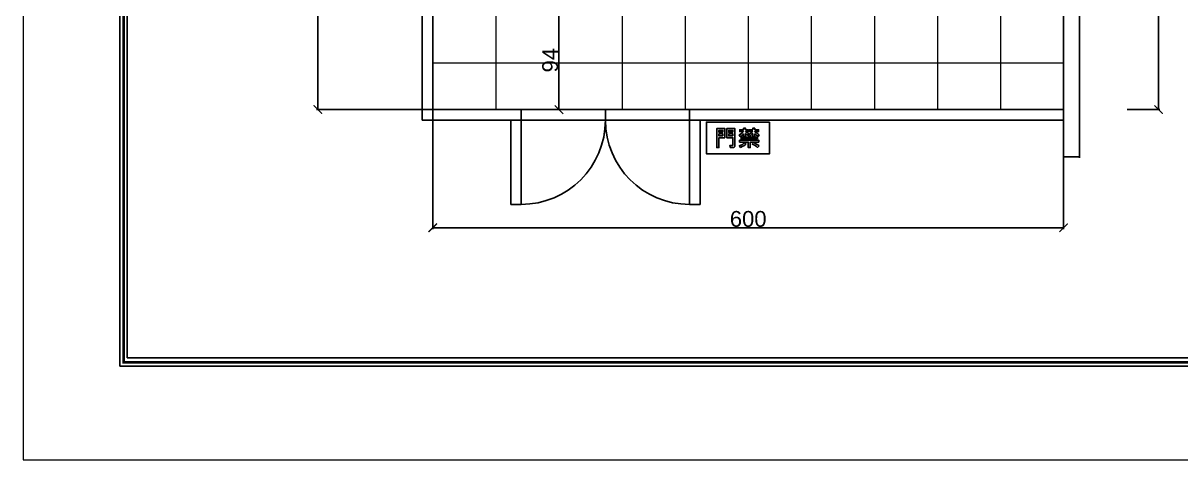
# Model space of a CAD drawing. Header units: millimetres. Extents: x 0 to 1680, y 0 to 1188.
# Drawn here: x 0 to 1101, y 0 to 415 of the extents above; entities that cross this region are included whole.
import ezdxf

# ---------------------------------------------------------------- set-up
doc = ezdxf.new("R2010")
doc.units = ezdxf.units.MM
for name, color, linetype in [('base', 7, 'Continuous'), ('圖框', 7, 'Continuous'), ('尺寸', 251, 'Continuous'), ('牆', 7, 'Continuous')]:
    doc.layers.add(name, color=color, linetype=linetype)
doc.layers.add('高架地板', color=253, linetype='Continuous', lineweight=5)
doc.styles.get("Standard").update_dxf_attribs({"font": 'arial.ttf'})
doc.dimstyles.new('尺寸', dxfattribs={"dimtxt": 15, "dimasz": 8, "dimexe": 1.25, "dimexo": 0.625, "dimtad": 1, "dimdsep": 46, "dimtxsty": 'Standard', "dimblk": 'ARCHTICK', "dimcen": 2.5, "dimadec": 0, "dimazin": 0, "dimtfac": 1, "dimtmove": 0, "dimatfit": 3, "dimfxl": 0, "dimarcsym": 0})

# ---------------------------------------------------------------- blocks, each defined once
blk = doc.blocks.new('_ArchTick')
at = {"color": 0, "linetype": 'ByBlock', "const_width": 0.15}
blk.add_lwpolyline([(-0.5, -0.5), (0.5, 0.5)], dxfattribs=at)
blk = doc.blocks.new('*D16')
at = {"layer": 'Defpoints', "color": 0}
for p in [(280.3, 796.8), (389.6, 796.8), (389.6, 332.8)]:
    blk.add_point(p, dxfattribs=at)
at = {"layer": '尺寸', "color": 0, "lineweight": -2}
for p, q in [((389, 796.8), (279, 796.8)), ((280.3, 332.8), (280.3, 796.8)), ((389, 332.8), (279, 332.8))]:
    blk.add_line(p, q, dxfattribs=at)
at = {"layer": '尺寸', "color": 0, "lineweight": -2, "xscale": 8, "yscale": 8, "zscale": 8}
for p, rotation in [((280.3, 796.8), 90), ((280.3, 332.8), 270)]:
    blk.add_blockref('_ArchTick', p, dxfattribs=dict(at, rotation=rotation))
at = {"layer": '尺寸', "color": 0, "insert": (272, 564.8), "char_height": 15, "attachment_point": 5, "rotation": 90}
blk.add_mtext('464', dxfattribs=at)
blk = doc.blocks.new('*D17')
at = {"layer": 'Defpoints', "color": 0}
for p in [(389.6, 332.8), (989.6, 332.8), (389.6, 220.5)]:
    blk.add_point(p, dxfattribs=at)
at = {"layer": '尺寸', "color": 0, "lineweight": -2}
for p, q in [((389.6, 332.1), (389.6, 219.2)), ((989.6, 332.1), (989.6, 219.2)), ((989.6, 220.5), (389.6, 220.5))]:
    blk.add_line(p, q, dxfattribs=at)
at = {"layer": '尺寸', "color": 0, "lineweight": -2, "xscale": 8, "yscale": 8, "zscale": 8, "rotation": 180}
blk.add_blockref('_ArchTick', (389.6, 220.5), dxfattribs=at)
at = {"layer": '尺寸', "color": 0, "lineweight": -2, "xscale": 8, "yscale": 8, "zscale": 8}
blk.add_blockref('_ArchTick', (989.6, 220.5), dxfattribs=at)
at = {"layer": '尺寸', "color": 0, "insert": (689.6, 228.8), "char_height": 15, "attachment_point": 5}
blk.add_mtext('600', dxfattribs=at)
blk = doc.blocks.new('*D12')
at = {"layer": 'Defpoints', "color": 0}
for p in [(509.6, 426.7), (509.6, 426.7), (509.6, 332.7)]:
    blk.add_point(p, dxfattribs=at)
at = {"layer": '尺寸', "color": 0, "lineweight": -2}
for p, q in [((509, 426.7), (508.4, 426.7)), ((509.6, 332.7), (509.6, 426.7)), ((509, 332.7), (508.4, 332.7))]:
    blk.add_line(p, q, dxfattribs=at)
at = {"layer": '尺寸', "color": 0, "lineweight": -2, "xscale": 8, "yscale": 8, "zscale": 8}
for p, rotation in [((509.6, 426.7), 90), ((509.6, 332.7), 270)]:
    blk.add_blockref('_ArchTick', p, dxfattribs=dict(at, rotation=rotation))
at = {"layer": '尺寸', "color": 0, "insert": (501.3, 379.7), "char_height": 15, "attachment_point": 5, "rotation": 90}
blk.add_mtext('94', dxfattribs=at)
blk = doc.blocks.new('*D18')
at = {"layer": 'Defpoints', "color": 0}
for p in [(989.6, 692.8), (989.6, 332.8), (1079.9, 332.8)]:
    blk.add_point(p, dxfattribs=at)
at = {"layer": '尺寸', "color": 0, "lineweight": -2}
for p, q in [((1049.9, 692.8), (1081.1, 692.8)), ((1079.9, 692.8), (1079.9, 332.8)), ((1049.9, 332.8), (1081.1, 332.8))]:
    blk.add_line(p, q, dxfattribs=at)
at = {"layer": '尺寸', "color": 0, "lineweight": -2, "xscale": 8, "yscale": 8, "zscale": 8}
for p, rotation in [((1079.9, 692.8), 90), ((1079.9, 332.8), 270)]:
    blk.add_blockref('_ArchTick', p, dxfattribs=dict(at, rotation=rotation))
at = {"layer": '尺寸', "color": 0, "insert": (1071.6, 512.8), "char_height": 15, "attachment_point": 5, "rotation": 90}
blk.add_mtext('360', dxfattribs=at)

msp = doc.modelspace()

# ---------------------------------------------------------------- linework, layer by layer
at = {"layer": 'base', "color": 114}
msp.add_lwpolyline([(709.891, 320.833), (649.891, 320.833), (649.891, 290.833), (709.891, 290.833), (709.891, 320.833)], close=True, dxfattribs=at)
at = {"layer": 'base'}
for points, knots in [([(667.482, 305.974), (667.482, 305.974), (661.682, 305.974), (661.682, 305.974), (661.682, 305.974), (661.682, 296.597), (661.682, 296.597), (661.682, 296.597), (659.76, 296.597), (659.76, 296.597), (659.76, 296.597), (659.76, 314.645), (659.76, 314.645), (659.76, 314.645), (667.482, 314.645), (667.482, 314.645), (667.482, 314.645), (667.482, 305.974), (667.482, 305.974)], [0, 0, 0, 0, 0.16666667, 0.16666667, 0.16666667, 0.33333333, 0.33333333, 0.33333333, 0.5, 0.5, 0.5, 0.66666667, 0.66666667, 0.66666667, 0.83333333, 0.83333333, 0.83333333, 1, 1, 1, 1]), ([(665.619, 311.245), (665.619, 311.245), (665.619, 312.938), (665.619, 312.938), (665.619, 312.938), (661.682, 312.938), (661.682, 312.938), (661.682, 312.938), (661.682, 311.245), (661.682, 311.245), (661.682, 311.245), (665.619, 311.245), (665.619, 311.245)], [0, 0, 0, 0, 0.25, 0.25, 0.25, 0.5, 0.5, 0.5, 0.75, 0.75, 0.75, 1, 1, 1, 1]), ([(665.619, 307.748), (665.619, 307.748), (665.619, 309.611), (665.619, 309.611), (665.619, 309.611), (661.682, 309.611), (661.682, 309.611), (661.682, 309.611), (661.682, 307.748), (661.682, 307.748), (661.682, 307.748), (665.619, 307.748), (665.619, 307.748)], [0, 0, 0, 0, 0.25, 0.25, 0.25, 0.5, 0.5, 0.5, 0.75, 0.75, 0.75, 1, 1, 1, 1]), ([(676.926, 298.262), (676.926, 297.712), (676.711, 297.303), (676.28, 297.031), (675.85, 296.763), (674.661, 296.625), (672.71, 296.618), (672.71, 296.618), (672.079, 298.499), (672.079, 298.499), (673.472, 298.481), (674.312, 298.484), (674.601, 298.52), (674.89, 298.555), (675.035, 298.696), (675.035, 298.943), (675.035, 298.943), (675.035, 305.974), (675.035, 305.974), (675.035, 305.974), (669.175, 305.974), (669.175, 305.974), (669.175, 305.974), (669.175, 314.645), (669.175, 314.645), (669.175, 314.645), (676.926, 314.645), (676.926, 314.645), (676.926, 314.645), (676.926, 298.262), (676.926, 298.262)], [0, 0, 0, 0, 0.1, 0.1, 0.1, 0.2, 0.2, 0.2, 0.3, 0.3, 0.3, 0.4, 0.4, 0.4, 0.5, 0.5, 0.5, 0.6, 0.6, 0.6, 0.7, 0.7, 0.7, 0.8, 0.8, 0.8, 0.9, 0.9, 0.9, 1, 1, 1, 1]), ([(675.035, 311.245), (675.035, 311.245), (675.035, 312.938), (675.035, 312.938), (675.035, 312.938), (671.077, 312.938), (671.077, 312.938), (671.077, 312.938), (671.077, 311.245), (671.077, 311.245), (671.077, 311.245), (675.035, 311.245), (675.035, 311.245)], [0, 0, 0, 0, 0.25, 0.25, 0.25, 0.5, 0.5, 0.5, 0.75, 0.75, 0.75, 1, 1, 1, 1]), ([(675.035, 307.748), (675.035, 307.748), (675.035, 309.611), (675.035, 309.611), (675.035, 309.611), (671.077, 309.611), (671.077, 309.611), (671.077, 309.611), (671.077, 307.748), (671.077, 307.748), (671.077, 307.748), (675.035, 307.748), (675.035, 307.748)], [0, 0, 0, 0, 0.25, 0.25, 0.25, 0.5, 0.5, 0.5, 0.75, 0.75, 0.75, 1, 1, 1, 1]), ([(689.852, 311.894), (689.852, 311.894), (687.04, 311.894), (687.04, 311.894), (687.04, 311.894), (687.04, 311.71), (687.04, 311.71), (688.148, 311.132), (689.058, 310.578), (689.767, 310.056), (689.767, 310.056), (688.797, 308.599), (688.797, 308.599), (687.908, 309.294), (687.322, 309.724), (687.04, 309.89), (687.04, 309.89), (687.04, 307.244), (687.04, 307.244), (687.04, 307.244), (685.22, 307.244), (685.22, 307.244), (685.22, 307.244), (685.22, 309.692), (685.22, 309.692), (684.235, 308.599), (683.184, 307.745), (682.069, 307.131), (682.069, 307.131), (681.074, 308.701), (681.074, 308.701), (682.838, 309.646), (684.172, 310.708), (685.075, 311.894), (685.075, 311.894), (681.519, 311.894), (681.519, 311.894), (681.519, 311.894), (681.519, 313.569), (681.519, 313.569), (681.519, 313.569), (685.22, 313.569), (685.22, 313.569), (685.22, 313.569), (685.22, 315.069), (685.22, 315.069), (685.22, 315.069), (687.04, 315.069), (687.04, 315.069), (687.04, 315.069), (687.04, 313.569), (687.04, 313.569), (687.04, 313.569), (689.852, 313.569), (689.852, 313.569), (689.852, 313.569), (689.852, 311.894), (689.852, 311.894)], [0, 0, 0, 0, 0.05263158, 0.05263158, 0.05263158, 0.10526316, 0.10526316, 0.10526316, 0.15789474, 0.15789474, 0.15789474, 0.21052632, 0.21052632, 0.21052632, 0.26315789, 0.26315789, 0.26315789, 0.31578947, 0.31578947, 0.31578947, 0.36842105, 0.36842105, 0.36842105, 0.42105263, 0.42105263, 0.42105263, 0.47368421, 0.47368421, 0.47368421, 0.52631579, 0.52631579, 0.52631579, 0.57894737, 0.57894737, 0.57894737, 0.63157895, 0.63157895, 0.63157895, 0.68421053, 0.68421053, 0.68421053, 0.73684211, 0.73684211, 0.73684211, 0.78947368, 0.78947368, 0.78947368, 0.84210526, 0.84210526, 0.84210526, 0.89473684, 0.89473684, 0.89473684, 0.94736842, 0.94736842, 0.94736842, 1, 1, 1, 1]), ([(699.948, 308.765), (699.948, 308.765), (699.017, 307.265), (699.017, 307.265), (698.082, 308.161), (697.031, 308.976), (695.867, 309.713), (695.867, 309.713), (695.867, 307.244), (695.867, 307.244), (695.867, 307.244), (694.004, 307.244), (694.004, 307.244), (694.004, 307.244), (694.004, 309.735), (694.004, 309.735), (692.847, 308.645), (691.683, 307.816), (690.511, 307.244), (690.511, 307.244), (689.58, 308.701), (689.58, 308.701), (691.489, 309.678), (692.931, 310.744), (693.902, 311.894), (693.902, 311.894), (690.741, 311.894), (690.741, 311.894), (690.741, 311.894), (690.741, 313.569), (690.741, 313.569), (690.741, 313.569), (694.004, 313.569), (694.004, 313.569), (694.004, 313.569), (694.004, 315.069), (694.004, 315.069), (694.004, 315.069), (695.867, 315.069), (695.867, 315.069), (695.867, 315.069), (695.867, 313.569), (695.867, 313.569), (695.867, 313.569), (699.423, 313.569), (699.423, 313.569), (699.423, 313.569), (699.423, 311.894), (699.423, 311.894), (699.423, 311.894), (695.867, 311.894), (695.867, 311.894), (695.867, 311.894), (695.867, 311.728), (695.867, 311.728), (697.514, 310.722), (698.872, 309.735), (699.948, 308.765)], [0, 0, 0, 0, 0.05263158, 0.05263158, 0.05263158, 0.10526316, 0.10526316, 0.10526316, 0.15789474, 0.15789474, 0.15789474, 0.21052632, 0.21052632, 0.21052632, 0.26315789, 0.26315789, 0.26315789, 0.31578947, 0.31578947, 0.31578947, 0.36842105, 0.36842105, 0.36842105, 0.42105263, 0.42105263, 0.42105263, 0.47368421, 0.47368421, 0.47368421, 0.52631579, 0.52631579, 0.52631579, 0.57894737, 0.57894737, 0.57894737, 0.63157895, 0.63157895, 0.63157895, 0.68421053, 0.68421053, 0.68421053, 0.73684211, 0.73684211, 0.73684211, 0.78947368, 0.78947368, 0.78947368, 0.84210526, 0.84210526, 0.84210526, 0.89473684, 0.89473684, 0.89473684, 0.94736842, 0.94736842, 0.94736842, 1, 1, 1, 1]), ([(687.784, 300.174), (686.483, 298.925), (684.683, 297.811), (682.387, 296.826), (682.387, 296.826), (681.18, 298.375), (681.18, 298.375), (683.315, 299.211), (684.98, 300.174), (686.172, 301.271), (686.172, 301.271), (687.784, 300.174), (687.784, 300.174)], [0, 0, 0, 0, 0.25, 0.25, 0.25, 0.5, 0.5, 0.5, 0.75, 0.75, 0.75, 1, 1, 1, 1]), ([(699.782, 301.91), (699.782, 301.91), (691.566, 301.91), (691.566, 301.91), (691.566, 301.91), (691.566, 296.597), (691.566, 296.597), (691.566, 296.597), (689.665, 296.597), (689.665, 296.597), (689.665, 296.597), (689.665, 301.91), (689.665, 301.91), (689.665, 301.91), (681.346, 301.91), (681.346, 301.91), (681.346, 301.91), (681.346, 303.596), (681.346, 303.596), (681.346, 303.596), (699.782, 303.596), (699.782, 303.596), (699.782, 303.596), (699.782, 301.91), (699.782, 301.91)], [0, 0, 0, 0, 0.125, 0.125, 0.125, 0.25, 0.25, 0.25, 0.375, 0.375, 0.375, 0.5, 0.5, 0.5, 0.625, 0.625, 0.625, 0.75, 0.75, 0.75, 0.875, 0.875, 0.875, 1, 1, 1, 1]), ([(698.304, 304.958), (698.304, 304.958), (682.761, 304.958), (682.761, 304.958), (682.761, 304.958), (682.761, 306.581), (682.761, 306.581), (682.761, 306.581), (698.304, 306.581), (698.304, 306.581), (698.304, 306.581), (698.304, 304.958), (698.304, 304.958)], [0, 0, 0, 0, 0.25, 0.25, 0.25, 0.5, 0.5, 0.5, 0.75, 0.75, 0.75, 1, 1, 1, 1]), ([(700.022, 298.241), (700.022, 298.241), (698.594, 296.869), (698.594, 296.869), (697.01, 298.163), (695.316, 299.201), (693.521, 299.977), (693.521, 299.977), (694.812, 301.331), (694.812, 301.331), (696.466, 300.58), (698.202, 299.55), (700.022, 298.241)], [0, 0, 0, 0, 0.25, 0.25, 0.25, 0.5, 0.5, 0.5, 0.75, 0.75, 0.75, 1, 1, 1, 1])]:
    msp.add_open_spline(points, degree=3, knots=knots, dxfattribs=at)
at = {"layer": '圖框', "color": 5}
for points in [[(92.01, 1098.893), (1587.99, 1098.893), (1587.99, 89.107), (92.01, 89.107)], [(98.995, 96.792), (1321.745, 96.792), (1321.745, 1091.909), (98.995, 1091.909)], [(98.995, 96.792), (1321.745, 96.792), (1321.745, 1091.909), (98.995, 1091.909)]]:
    msp.add_lwpolyline(points, close=True, dxfattribs=at)
at = {"layer": '圖框', "color": 5, "const_width": 2.529}
msp.add_lwpolyline([(95.502, 92.599), (95.502, 1095.401), (1584.498, 1095.401), (1584.442, 92.599)], close=True, dxfattribs=at)
at = {"layer": '牆'}
msp.add_line((989.629, 287.719), (1004.629, 287.719), dxfattribs=at)
for points, knots in [([(389.629, 332.772), (389.629, 513.794), (389.629, 796.772), (389.629, 796.772), (389.629, 796.772), (379.629, 796.772), (379.629, 796.772)], [1.08479916, 1.08479916, 1.08479916, 1.08479916, 1.25, 1.25, 1.25, 1.5, 1.5, 1.5, 1.5]), ([(389.629, 332.772), (389.629, 523.075), (389.7, 796.735), (389.7, 796.735), (389.7, 796.735), (379.629, 796.772), (379.629, 796.772), (379.629, 796.772), (379.629, 524.849), (379.629, 332.772)], [1.074407572, 1.074407572, 1.074407572, 1.074407572, 1.25, 1.25, 1.25, 1.5, 1.5, 1.5, 1.675104526, 1.675104526, 1.675104526, 1.675104526]), ([(379.629, 322.772), (379.629, 322.772), (989.629, 322.772), (989.629, 322.772), (989.629, 322.772), (989.629, 332.772), (989.629, 332.772), (989.629, 332.772), (379.629, 332.772), (379.629, 332.772), (379.629, 332.772), (379.629, 322.772), (379.629, 322.772)], [0, 0, 0, 0, 0.25, 0.25, 0.25, 0.5, 0.5, 0.5, 0.75, 0.75, 0.75, 1, 1, 1, 1]), ([(473.776, 332.698), (473.776, 332.698), (553.776, 332.698), (553.776, 332.698), (553.776, 332.698), (553.776, 322.698), (553.776, 322.698), (553.776, 322.698), (473.776, 322.698), (473.776, 322.698), (473.776, 322.698), (473.776, 332.698), (473.776, 332.698)], [0, 0, 0, 0, 0.25, 0.25, 0.25, 0.5, 0.5, 0.5, 0.75, 0.75, 0.75, 1, 1, 1, 1]), ([(633.776, 332.698), (633.776, 332.698), (553.776, 332.698), (553.776, 332.698), (553.776, 332.698), (553.776, 322.698), (553.776, 322.698), (553.776, 322.698), (633.776, 322.698), (633.776, 322.698), (633.776, 322.698), (633.776, 332.698), (633.776, 332.698)], [0, 0, 0, 0, 0.25, 0.25, 0.25, 0.5, 0.5, 0.5, 0.75, 0.75, 0.75, 1, 1, 1, 1]), ([(463.776, 242.691), (463.776, 242.691), (463.776, 322.691), (463.776, 322.691), (463.776, 322.691), (473.776, 322.691), (473.776, 322.691), (473.776, 322.691), (473.776, 242.691), (473.776, 242.691), (473.776, 242.691), (463.776, 242.691), (463.776, 242.691)], [0, 0, 0, 0, 0.25, 0.25, 0.25, 0.5, 0.5, 0.5, 0.75, 0.75, 0.75, 1, 1, 1, 1]), ([(473.776, 242.691), (517.953, 242.692), (553.776, 278.515), (553.776, 322.69), (553.776, 322.69), (553.776, 322.698), (553.776, 322.698), (553.776, 322.698), (473.776, 322.698), (473.776, 322.698), (473.776, 322.698), (473.776, 242.691), (473.776, 242.691)], [0, 0, 0, 0, 0.25, 0.25, 0.25, 0.5, 0.5, 0.5, 0.75, 0.75, 0.75, 1, 1, 1, 1]), ([(633.776, 242.691), (589.599, 242.692), (553.776, 278.515), (553.776, 322.69), (553.776, 322.69), (553.776, 322.698), (553.776, 322.698), (553.776, 322.698), (633.776, 322.698), (633.776, 322.698), (633.776, 322.698), (633.776, 242.691), (633.776, 242.691)], [0, 0, 0, 0, 0.25, 0.25, 0.25, 0.5, 0.5, 0.5, 0.75, 0.75, 0.75, 1, 1, 1, 1]), ([(643.776, 242.691), (643.776, 242.691), (643.776, 322.691), (643.776, 322.691), (643.776, 322.691), (633.776, 322.691), (633.776, 322.691), (633.776, 322.691), (633.776, 242.691), (633.776, 242.691), (633.776, 242.691), (643.776, 242.691), (643.776, 242.691)], [0, 0, 0, 0, 0.25, 0.25, 0.25, 0.5, 0.5, 0.5, 0.75, 0.75, 0.75, 1, 1, 1, 1])]:
    msp.add_open_spline(points, degree=3, knots=knots, dxfattribs=at)
for points in [[(989.629, 286.771), (989.629, 478.82), (989.629, 692.824), (989.629, 692.824)], [(1004.629, 692.824), (1004.629, 692.824), (1004.629, 478.82), (1004.629, 286.771)]]:
    msp.add_open_spline(points, degree=3, dxfattribs=at)
at = {"layer": '高架地板'}
for p, q in [((449.629, 796.771), (449.629, 332.772)), ((509.629, 796.771), (509.629, 332.772)), ((569.629, 796.771), (569.629, 332.698)), ((629.629, 796.771), (629.629, 332.698)), ((689.629, 796.771), (689.629, 332.772)), ((749.629, 796.771), (749.629, 332.772)), ((809.629, 796.771), (809.629, 332.772)), ((869.629, 796.771), (869.629, 332.772)), ((929.629, 796.771), (929.629, 332.772)), ((989.629, 376.735), (389.629, 376.735)), ((569.629, 322.772), (569.629, 322.698)), ((629.629, 322.772), (629.629, 322.698))]:
    msp.add_line(p, q, dxfattribs=at)
msp.add_lwpolyline([(0, 0), (1680, 0), (1680, 1188), (0, 1188)], close=True, dxfattribs=at)

# ---------------------------------------------------------------- dimensions: what is measured, and where the dimension line sits
at = {"layer": '尺寸'}
for base, p1, p2, angle, picture, middle in [((280.259, 796.771), (389.629, 332.772), (389.629, 796.771), 270, '*D16', (271.976, 564.771)), ((509.629, 426.735), (509.629, 332.732), (509.629, 426.735), 270, '*D12', (501.346, 379.734)), ((389.629, 220.488), (989.629, 332.772), (389.629, 332.772), 180, '*D17', (689.629, 228.772))]:
    dim = msp.add_linear_dim(base=base, p1=p1, p2=p2, angle=angle, dimstyle='尺寸', dxfattribs=at)
    dim.commit()
    dim.dimension.update_dxf_attribs({"geometry": picture, "text_midpoint": middle})
dim = msp.add_linear_dim(base=(1079.877, 332.822), p1=(989.629, 692.824), p2=(989.629, 332.822), angle=90, dimstyle='尺寸', override={"dimfxl": 30, "dimfxlon": 1}, dxfattribs=at)
dim.commit()
dim.dimension.update_dxf_attribs({"geometry": '*D18', "text_midpoint": (1071.588, 512.823)})

doc.saveas('drawing.dxf')
